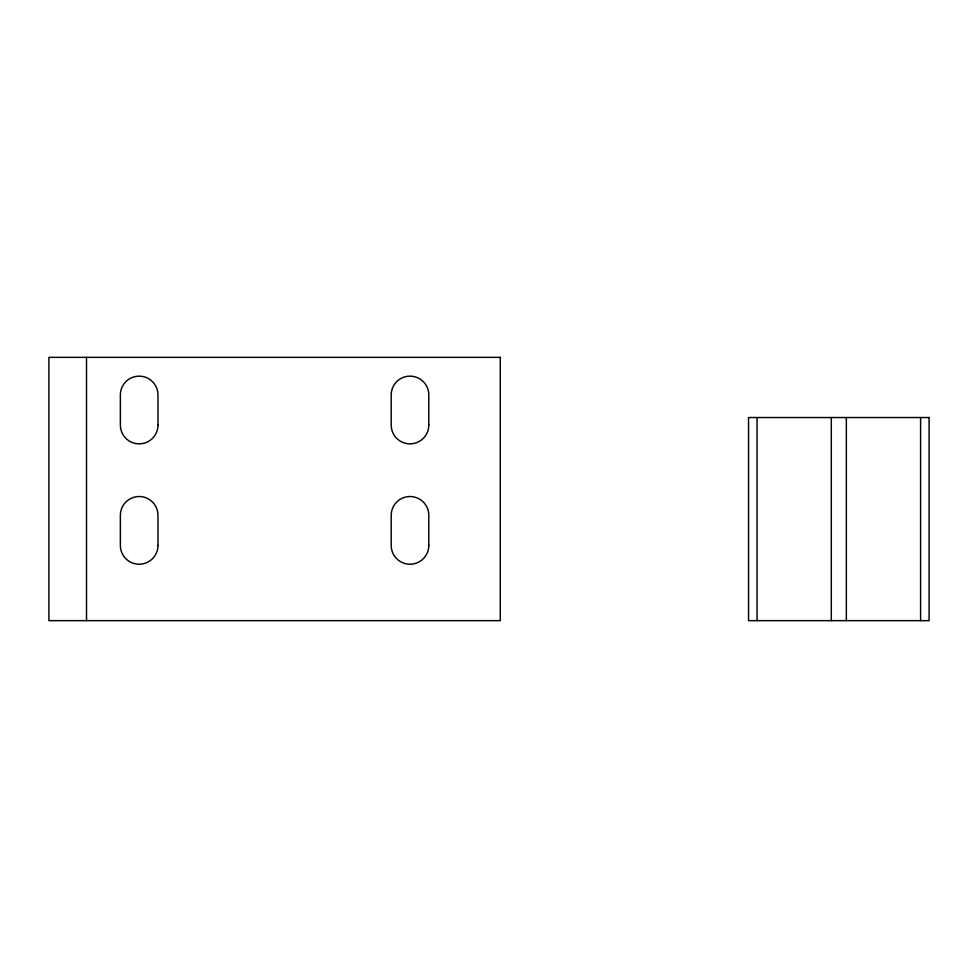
<?xml version="1.0" encoding="UTF-8"?>
<svg xmlns="http://www.w3.org/2000/svg" width="978" height="978" viewBox="0 0 978 978"><rect width="100%" height="100%" fill="white"/><g stroke="black" fill="none" stroke-linecap="round" stroke-linejoin="round"><path stroke-width="1.47" d="M920.591 417.533L920.591 620.651M846.349 417.533L846.349 620.651M831.3 417.533L831.3 620.651M757.058 417.533L757.058 620.651M86.516 357.349L86.516 620.651M500.284 357.349L48.9 357.349L48.9 620.651L500.284 620.651L500.284 357.349M929.1 417.533L748.549 417.533L748.549 620.651L929.1 620.651L929.1 417.533M428.816 425.051L428.816 394.965A18.802 18.802 0 0 0 410.002 376.151A18.802 18.802 0 0 0 391.2 394.965L391.2 425.051A18.802 18.802 0 0 0 410.002 443.865A18.802 18.802 0 0 0 428.816 425.051M428.816 545.418L428.816 515.333A18.802 18.802 0 0 0 410.002 496.518A18.802 18.802 0 0 0 391.2 515.333L391.2 545.418A18.802 18.802 0 0 0 410.002 564.233A18.802 18.802 0 0 0 428.816 545.418M157.984 425.051L157.984 394.965A18.802 18.802 0 0 0 139.182 376.151A18.802 18.802 0 0 0 120.367 394.965L120.367 425.051A18.802 18.802 0 0 0 139.182 443.865A18.802 18.802 0 0 0 157.984 425.051M157.984 545.418L157.984 515.333A18.802 18.802 0 0 0 139.182 496.518A18.802 18.802 0 0 0 120.367 515.333L120.367 545.418A18.802 18.802 0 0 0 139.182 564.233A18.802 18.802 0 0 0 157.984 545.418"/></g></svg>
